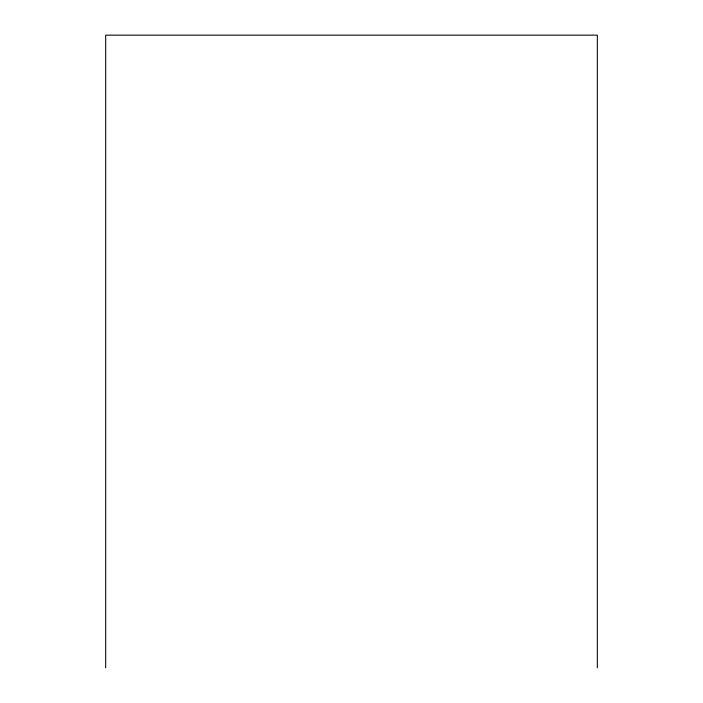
<?xml version="1.0" encoding="UTF-8"?>
<svg xmlns="http://www.w3.org/2000/svg" width="703" height="703" viewBox="0 0 703 703"><rect width="100%" height="100%" fill="white"/><g stroke="black" fill="none" stroke-linecap="round" stroke-linejoin="round"><path stroke-width="1.05" d="M597.33 667.85L597.33 35.15L105.67 35.15L105.67 667.85"/></g></svg>
